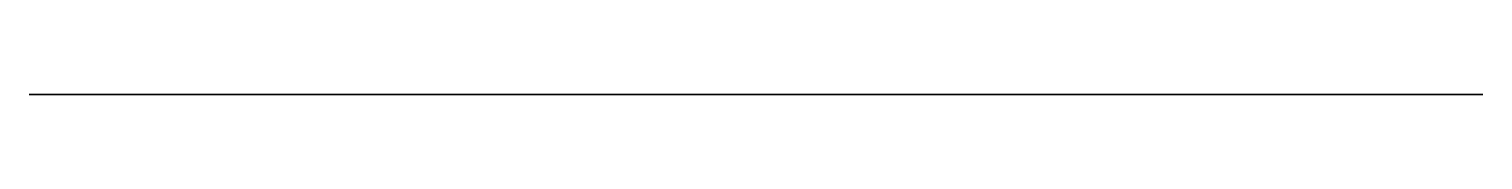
# Model space of a CAD drawing. Header units: millimetres. Extents: x 11.8 to 75.5, y 0 to 0.
import ezdxf

# ---------------------------------------------------------------- set-up
doc = ezdxf.new("R2010")
doc.units = ezdxf.units.MM
doc.layers.get('0').update_dxf_attribs({"color": 173, "true_color": 0x5858e1})

msp = doc.modelspace()

# ---------------------------------------------------------------- linework, layer by layer
at = {"color": 231, "true_color": 0xe499b8, "extrusion": (0, -1, -1.19209e-07)}
msp.add_lwpolyline([(59.184, -217.74), (61.181, -217.886), (63.204, -217.934), (65.228, -217.887), (67.226, -217.747), (67.236, -217.747), (67.246, -217.747), (67.256, -217.747), (67.266, -217.748), (67.276, -217.75), (67.286, -217.752), (67.295, -217.754), (67.305, -217.757), (67.314, -217.761), (67.322, -217.765), (67.331, -217.769), (67.339, -217.774), (67.347, -217.779), (67.355, -217.785), (67.362, -217.791), (67.369, -217.797), (67.376, -217.804), (67.382, -217.811), (67.388, -217.818), (67.394, -217.826), (67.399, -217.834), (67.404, -217.842), (67.409, -217.851), (67.413, -217.86), (67.416, -217.869), (67.42, -217.878), (67.422, -217.888), (67.425, -217.898), (67.426, -217.908), (67.428, -217.918), (67.428, -217.928), (67.429, -217.938), (67.429, -219.372), (67.429, -219.386), (67.43, -219.4), (67.432, -219.414), (67.435, -219.427), (67.438, -219.44), (67.443, -219.453), (67.448, -219.466), (67.453, -219.478), (67.459, -219.49), (67.466, -219.501), (67.473, -219.513), (67.481, -219.523), (67.49, -219.533), (67.499, -219.543), (67.508, -219.553), (67.518, -219.561), (67.529, -219.57), (67.54, -219.577), (67.551, -219.585), (67.563, -219.591), (67.575, -219.597), (67.587, -219.603), (67.6, -219.608), (67.613, -219.612), (67.627, -219.615), (67.64, -219.618), (67.654, -219.62), (67.668, -219.621), (67.682, -219.622), (67.697, -219.622), (67.711, -219.621), (67.726, -219.619), (68.025, -219.586), (68.325, -219.573), (68.625, -219.581), (68.925, -219.61), (69.111, -219.639), (69.296, -219.675), (69.479, -219.72), (69.659, -219.773), (69.837, -219.833), (70.012, -219.901), (70.184, -219.977), (70.354, -220.06), (70.519, -220.151), (70.68, -220.248), (70.836, -220.352), (70.988, -220.463), (71.135, -220.581), (71.276, -220.704), (71.412, -220.834), (71.543, -220.97), (71.669, -221.097), (71.802, -221.216), (71.942, -221.327), (72.089, -221.43), (72.24, -221.527), (72.395, -221.618), (72.712, -221.786), (72.874, -221.863), (73.038, -221.934), (73.204, -221.998), (73.373, -222.057), (73.544, -222.109), (73.717, -222.156), (73.891, -222.195), (74.067, -222.229), (74.369, -222.271), (74.674, -222.294), (74.979, -222.298), (75.284, -222.283), (75.289, -222.283), (75.294, -222.283), (75.299, -222.283), (75.304, -222.283), (75.309, -222.284), (75.314, -222.285), (75.319, -222.285), (75.323, -222.286), (75.328, -222.288), (75.333, -222.289), (75.338, -222.291), (75.343, -222.292), (75.352, -222.297), (75.361, -222.301), (75.371, -222.307), (75.38, -222.313), (75.388, -222.32), (75.397, -222.327), (75.405, -222.335), (75.413, -222.343), (75.421, -222.353), (75.428, -222.362), (75.435, -222.372), (75.442, -222.383), (75.448, -222.394), (75.454, -222.406), (75.46, -222.418), (75.465, -222.43), (75.47, -222.443), (75.474, -222.457), (75.478, -222.47), (75.482, -222.484), (75.485, -222.499), (75.487, -222.514), (75.489, -222.529), (75.491, -222.544), (75.492, -222.56), (75.492, -222.576), (75.492, -227.951), (58.816, -227.951), (57.097, -226.243), (25.994, -226.243), (24.259, -227.951), (11.78, -227.951), (11.78, -208.817), (24.367, -208.817), (24.378, -208.818), (24.389, -208.818), (24.4, -208.82), (24.41, -208.821), (24.421, -208.824), (24.431, -208.826), (24.442, -208.829), (24.452, -208.833), (24.461, -208.837), (24.471, -208.842), (24.48, -208.846), (24.49, -208.852), (24.498, -208.857), (24.507, -208.863), (24.515, -208.87), (24.523, -208.877), (24.531, -208.884), (24.539, -208.891), (24.546, -208.899), (24.552, -208.907), (24.559, -208.915), (24.565, -208.924), (24.57, -208.933), (24.576, -208.942), (24.581, -208.952), (24.585, -208.962), (24.589, -208.972), (24.593, -208.982), (24.596, -208.992), (24.598, -209.003), (24.601, -209.014), (24.602, -209.025), (24.834, -210.832), (24.836, -210.843), (24.838, -210.854), (24.841, -210.865), (24.845, -210.876), (24.849, -210.886), (24.854, -210.895), (24.86, -210.905), (24.866, -210.913), (24.872, -210.922), (24.879, -210.93), (24.886, -210.938), (24.894, -210.945), (24.902, -210.952), (24.911, -210.958), (24.919, -210.964), (24.929, -210.969), (24.938, -210.973), (24.948, -210.978), (24.957, -210.981), (24.968, -210.984), (24.978, -210.987), (24.988, -210.989), (24.999, -210.99), (25.01, -210.991), (25.02, -210.991), (25.031, -210.99), (25.042, -210.989), (25.053, -210.987), (25.064, -210.984), (25.075, -210.981), (25.086, -210.977), (25.096, -210.972), (25.878, -210.672), (26.671, -210.406), (27.474, -210.175), (28.286, -209.978), (29.105, -209.816), (29.931, -209.69), (30.763, -209.599), (31.599, -209.544), (32.437, -209.525), (33.277, -209.543), (34.116, -209.597), (34.953, -209.687), (35.785, -209.813), (36.61, -209.974), (37.427, -210.17), (38.234, -210.4), (39.038, -210.672), (39.829, -210.982), (41.377, -211.695), (44.385, -213.312), (46.102, -214.197), (47.873, -214.984), (49.691, -215.675), (51.547, -216.271), (53.432, -216.774), (55.339, -217.186), (57.259, -217.507)], close=True, dxfattribs=at)

doc.saveas('drawing.dxf')
